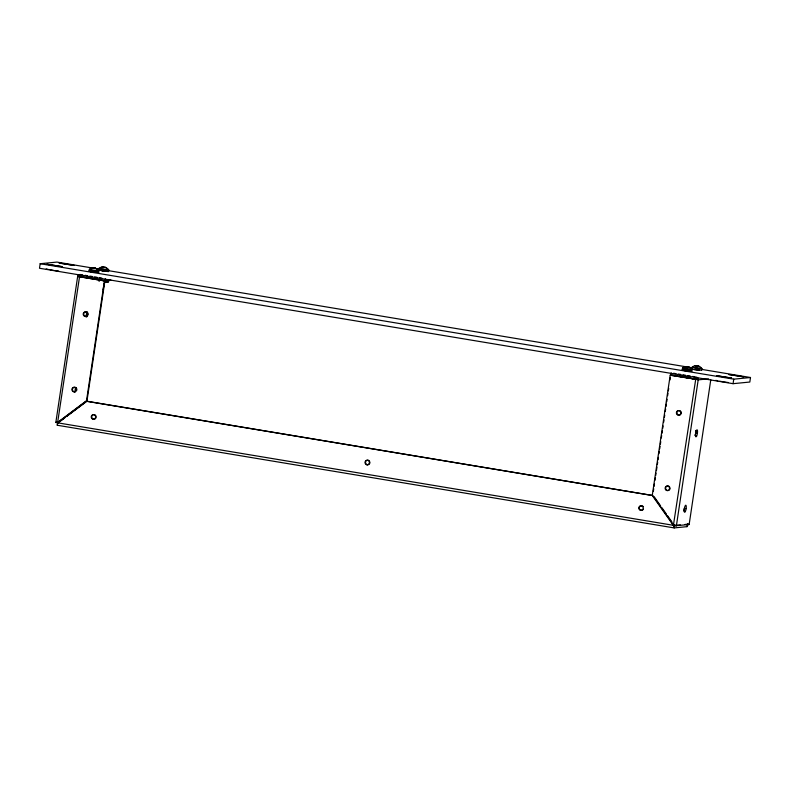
<?xml version="1.0" encoding="UTF-8"?>
<svg xmlns="http://www.w3.org/2000/svg" width="790" height="790" viewBox="0 0 790 790"><rect width="100%" height="100%" fill="white"/><g stroke="black" fill="none" stroke-linecap="round" stroke-linejoin="round"><path stroke-width="1.19" d="M99.51 269.173L56.929 262.082L40.172 263.722L39.5 268.254L733.071 383.683L749.829 382.034L750.5 377.511L701.826 369.414M77.667 276.391L55.833 422.492L57.65 422.798L87.009 400.668L104.892 280.964L77.598 276.441L104.892 280.964M710.773 379.822L689.147 524.52L687.932 524.155A2.479 0.612 -80.6 0 1 686.954 526.663L674.206 527.918L57.285 425.247L57.571 423.361L64.79 417.841M58.144 422.265L55.764 422.423L57.65 422.383L79.543 276.727M82.752 274.92L80.373 274.525L79.464 276.885M98.286 272.224C98.957 272.313 86.742 273.241 89.398 269.133A7.525 7.268 84.4 0 1 93.882 268.007M74.764 392.363L75.494 387.495M86.031 316.978L86.752 312.109M75.642 391.178L76.186 387.525M86.742 316.918L87.473 312.04M104.004 271.029L98.562 270.071L99.145 268.175A7.525 7.268 84.4 0 1 101.91 267.109M98.799 272.56L98.878 270.713A7.525 7.268 84.4 0 0 94.948 268.185M99.115 281.418L99.481 279.008M57.65 422.383L86.515 400.718L104.408 281.013M104.379 282.978L103.056 289.881M83.572 276.066L80.096 276.411L105.1 280.569L105.376 278.682M102.305 270.911L108.546 271.602L108.635 269.755A7.525 7.268 84.4 0 0 106.314 267.84M687.33 524.205L689.147 524.52L674.146 525.844L652.333 494.886L670.216 375.181L698.222 379.674L676.398 525.775L673.475 524.876L695.714 379.289M653.36 491.212L653.725 488.793M654.081 486.373L654.446 483.954M654.989 480.33L655.345 477.911M655.71 475.491L656.065 473.072M656.431 470.652L656.974 467.028M657.339 464.609L657.695 462.19M658.06 459.77L658.416 457.351M658.959 453.727L659.324 451.307M659.68 448.888L660.045 446.469M660.41 444.049L660.766 441.64M661.309 438.006L661.674 435.586M662.03 433.167L662.395 430.757M662.761 428.338L663.116 425.919M663.659 422.285L664.025 419.875M664.38 417.456L664.745 415.036M665.289 411.402L665.644 408.983M666.01 406.574L666.375 404.154M666.73 401.735L667.096 399.315M667.639 395.691L667.994 393.272M668.36 390.853L668.715 388.433M669.989 379.97L670.345 377.551M671.194 372.85L670.908 374.737L696.405 379.368M691.477 370.954C692.139 371.043 679.923 371.962 682.59 367.863A7.525 7.268 84.4 0 1 685.355 366.797M701.224 369.997C701.895 370.085 689.68 371.004 692.336 366.906A7.525 7.268 84.4 0 1 696.82 365.78M691.991 371.28L692.07 369.444A7.525 7.268 84.4 0 0 689.749 367.528M695.911 378.904L696.197 377.018M674.492 526.031L674.206 527.918L673.386 525.439L652.244 495.449L86.436 401.281L57.571 422.946L57.285 425.247M701.737 370.322L701.816 368.486A7.525 7.268 84.4 0 0 697.886 365.958M686.954 526.663L687.468 524.205M733.071 383.683L733.752 379.161L750.5 377.511M96.716 272.214L94.208 271.957M108.882 270.101L98.77 268.679L99.777 268.58M682.59 367.863L692.198 369.335L691.576 369.118M692.089 367.301L702.073 368.821M108.684 281.675L107.46 282.395L104.833 282.228M66.716 416.399L86.92 401.231L652.244 495.449M108.684 281.675L106.482 281.734M80.62 276.767L82.94 276.54M105.1 280.569L110.896 280.006M93.111 419.204A2.291 2.212 84.4 0 0 95.511 416.123A2.291 2.212 84.4 0 0 91.719 415.491A2.291 2.212 84.4 0 0 93.111 419.204L93.595 419.154M58.055 422.897L673.88 525.389M708.63 378.835L698.202 379.862A2.479 2.4 84.4 0 0 697.037 377.334M366.886 464.767A2.291 2.212 84.4 0 0 369.295 461.686A2.291 2.212 84.4 0 0 365.503 461.054A2.291 2.212 84.4 0 0 366.886 464.767L367.38 464.718A2.291 2.212 84.4 0 0 369.868 461.933M641.342 505.807L641.836 505.758A2.291 2.212 84.4 0 0 639.367 507.368A2.291 2.212 84.4 0 0 640.601 510.113A2.291 2.212 84.4 0 0 643.386 509.224M640.67 510.33A2.291 2.212 84.4 0 0 643.07 507.259A2.291 2.212 84.4 0 0 639.278 506.627A2.291 2.212 84.4 0 0 640.67 510.33L641.154 510.281M674.571 525.469L680.368 524.896M684.999 524.442L687.932 524.155M105.06 282.02L107.638 282.287L105.445 281.704M99.994 268.185C97.575 268.57 109.277 270.387 108.141 269.439M90.248 269.143C87.828 269.518 99.53 271.345 98.385 270.397M90.03 269.538C87.512 269.933 99.678 271.819 98.493 270.842M98.691 269.963L99.57 269.973M88.944 270.911L89.823 270.931M105.692 271.187L106.462 271.256M693.186 366.916C690.766 367.291 702.468 369.108 701.323 368.16M683.212 368.268C680.704 368.654 692.87 370.55 691.685 369.562M691.882 368.683L692.761 368.693M682.125 369.641L683.004 369.651M699.654 369.977L698.113 369.848M689.394 370.925L689.907 370.935M698.232 379.674L670.216 375.181M104.922 271.118L105.959 271.247M94.217 278.485L95.254 278.613M687.409 377.215L688.436 377.334M103.964 271L105.09 271.168M58.717 271.098L54.737 270.545M698.281 369.888L696.049 369.582M685.582 370.076L687.823 370.392M688.534 370.846L686.303 370.54M728.35 382.548L724.361 381.985M91.166 278.317L97.713 279.176M690.904 377.906L679.538 376.01M93.111 271.809L94.257 271.987M108.033 270.585L692.089 367.794M40.172 263.722L733.752 379.161M85.142 275.315L87.522 275.71M89.902 276.105L92.282 276.51M94.662 276.905L97.042 277.3M99.431 277.695L101.811 278.09M673.574 373.255L675.954 373.65M678.333 374.045L680.713 374.44M683.103 374.835L685.483 375.23M687.863 375.625L690.243 376.03M692.623 376.425L695.002 376.82M50.066 269.765L53.572 270.348M719.69 381.215L723.196 381.797M697.402 433.246L695.575 432.95A3.575 0.889 -80.6 0 0 695.684 430.481M686.135 508.651L684.308 508.355A3.575 0.889 -80.6 0 1 683.666 510.873M695.012 369.394L696.138 369.572M687.735 370.392L688.85 370.569M686.382 370.53L684.505 370.184M102.947 270.842L101.071 270.496M92.075 271.622L93.2 271.8M86.347 277.29L91.146 278.317M694.548 369.256L695.22 369.404M685.473 370.362L684.14 370.056M717.853 380.879L715.839 380.346M91.314 271.454L92.282 271.632M48.23 269.429L46.215 268.896M673.475 524.876L676.398 525.775M683.182 376.465L683.844 376.623M90.949 271.325L91.61 271.484M654.229 496.841L660.568 505.837M661.981 507.832L666.207 513.826M667.619 515.831L671.846 521.825M642.645 506.074A2.291 2.212 84.4 0 1 643.277 506.686M367.38 464.718A2.291 2.212 84.4 0 1 365.819 461.251A2.291 2.212 84.4 0 1 369.503 461.113M96.123 417.258A2.291 2.212 84.4 0 1 92.785 418.838A2.291 2.212 84.4 0 1 92.627 415.036A2.291 2.212 84.4 0 1 96.084 416.36M695.309 434.303A3.575 0.889 -80.6 0 1 694.943 435.468M668.36 490.481A2.291 2.212 84.4 0 1 665.763 489.069A2.291 2.212 84.4 0 1 666.77 486.235A2.291 2.212 84.4 0 1 669.614 486.916M669.979 487.726A2.291 2.212 84.4 0 1 669.14 490.116M680.407 414.711A2.291 2.212 84.4 0 1 676.951 413.377A2.291 2.212 84.4 0 1 679.439 410.593A2.291 2.212 84.4 0 1 680.99 414.049M75.169 391.761A2.291 2.212 84.4 0 1 72.423 389.46A2.291 2.212 84.4 0 1 75.257 387.337A2.291 2.212 84.4 0 1 76.531 390.734M87.216 315.98A2.291 2.212 84.4 0 1 83.76 314.657A2.291 2.212 84.4 0 1 86.248 311.862A2.291 2.212 84.4 0 1 87.809 315.329M77.637 276.579A2.469 2.39 84.4 0 1 80.363 274.535M94.8 268.225A7.495 1.857 -80.6 0 0 94.306 268.6A7.159 6.922 84.4 0 0 93.24 268.422A7.495 1.857 -80.6 0 1 93.734 268.047M96.419 268.837A7.169 1.778 -80.6 0 1 96.696 268.807A7.495 7.248 84.4 0 0 95.086 268.195A7.495 1.857 -80.6 0 1 95.481 268.491A7.159 6.922 84.4 0 0 94.415 268.314A7.495 1.857 -80.6 0 0 94.02 268.017A7.495 7.248 84.4 0 0 92.302 268.077A7.169 1.778 -80.6 0 0 92.015 268.106M697.738 365.987A7.495 1.857 -80.6 0 0 697.244 366.372A7.159 6.922 84.4 0 0 696.178 366.195A7.495 1.857 -80.6 0 1 696.671 365.81M699.357 366.6A7.169 1.778 -80.6 0 1 699.634 366.58A7.495 7.248 84.4 0 0 698.024 365.958A7.495 1.857 -80.6 0 1 698.419 366.254A7.159 6.922 84.4 0 0 697.353 366.076A7.495 1.857 -80.6 0 0 696.958 365.79A7.495 7.248 84.4 0 0 695.24 365.849A7.169 1.778 -80.6 0 0 694.953 365.869M47.025 264.265L61.976 266.615L47.025 264.265M59.211 263.06L74.161 265.42L59.211 263.06M716.649 375.704L731.599 378.064L716.649 375.704M728.834 374.509L743.785 376.86L728.834 374.509M686.925 366.767A7.495 7.248 84.4 0 0 685.207 366.827A7.169 1.778 -80.6 0 1 685.493 366.797A7.495 7.248 84.4 0 1 687.211 366.738A7.495 1.857 -80.6 0 1 687.606 367.034A7.159 6.922 84.4 0 1 688.663 367.212A7.495 1.857 -80.6 0 0 688.268 366.916A7.495 7.248 84.4 0 1 689.887 367.538A7.169 1.778 -80.6 0 0 689.601 367.557A7.495 7.248 84.4 0 0 687.991 366.945A7.495 1.857 -80.6 0 0 687.498 367.33A7.159 6.922 84.4 0 0 686.431 367.153A7.495 1.857 -80.6 0 1 686.925 366.767M103.48 267.089A7.495 7.248 84.4 0 0 101.772 267.148A7.169 1.778 -80.6 0 1 102.048 267.119A7.495 7.248 84.4 0 1 103.767 267.06A7.495 1.857 -80.6 0 1 104.162 267.356A7.159 6.922 84.4 0 1 105.228 267.534A7.495 1.857 -80.6 0 0 104.833 267.237A7.495 7.248 84.4 0 1 106.453 267.85A7.169 1.778 -80.6 0 0 106.166 267.879A7.495 7.248 84.4 0 0 104.547 267.267A7.495 1.857 -80.6 0 0 104.053 267.642A7.159 6.922 84.4 0 0 102.986 267.464A7.495 1.857 -80.6 0 1 103.48 267.089M685.365 511.486A3.575 0.889 -80.6 0 0 686.056 505.452A3.575 0.889 -80.6 0 0 684.249 509.293A3.575 0.889 -80.6 0 0 685.365 511.486M696.632 436.08A3.575 0.889 -80.6 0 0 697.333 430.046A3.575 0.889 -80.6 0 0 695.526 433.888A3.575 0.889 -80.6 0 0 696.632 436.08M665.615 486.857A2.291 2.212 84.4 0 0 667.007 490.57A2.291 2.212 84.4 0 0 669.407 487.489A2.291 2.212 84.4 0 0 665.615 486.857M676.882 411.452A2.291 2.212 84.4 0 0 678.274 415.165A2.291 2.212 84.4 0 0 680.674 412.084A2.291 2.212 84.4 0 0 676.882 411.452M72.423 388.127A2.291 2.212 84.4 0 0 73.816 391.84A2.291 2.212 84.4 0 0 76.215 388.759A2.291 2.212 84.4 0 0 72.423 388.127M83.691 312.722A2.291 2.212 84.4 0 0 85.083 316.435A2.291 2.212 84.4 0 0 87.492 313.353A2.291 2.212 84.4 0 0 83.691 312.722"/></g></svg>
